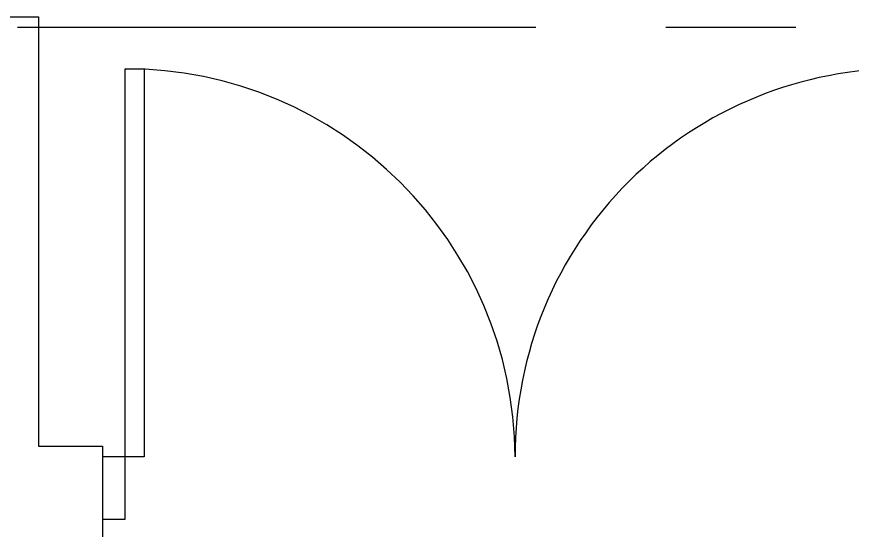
# Model space of a CAD drawing. Header units: inches. Extents: x -1841 to -80, y -100 to 1021.
# Drawn here: x -875.47 to -835.59, y 459.94 to 484.47 of the extents above; entities that cross this region are included whole.
import ezdxf

# ---------------------------------------------------------------- set-up
doc = ezdxf.new("R2010")
doc.units = ezdxf.units.IN
doc.header["$MEASUREMENT"] = 0
doc.layers.add('PDF_Geometry', color=7, linetype='Continuous', true_color=0x777777)

msp = doc.modelspace()

# ---------------------------------------------------------------- linework, layer by layer
at = {"layer": 'PDF_Geometry', "color": 7, "lineweight": 25}
for points in [[(-877.657, 484.467), (-874.431, 484.467), (-874.431, 479.917), (-874.431, 470.155), (-874.431, 463.951), (-873.024, 463.951), (-871.37, 463.951), (-871.37, 459.07), (-871.949, 459.07), (-874.431, 459.07), (-874.431, 419.941), (-863.263, 419.941), (-861.443, 419.941), (-861.443, 417.542), (-862.766, 417.542), (-874.431, 417.542), (-874.431, 395.785), (-879.063, 395.785)], [(-875.423, 483.971), (-850.688, 483.971)], [(-844.484, 483.971), (-838.28, 483.971)]]:
    msp.add_lwpolyline(points, dxfattribs=at)
msp.add_lwpolyline([(-833.068, 481.985, 0.417567), (-851.681, 463.455, 0.412678), (-870.294, 481.985)], format="xyb", dxfattribs=at)
for points in [[(-869.384, 481.985), (-869.384, 463.455), (-870.294, 463.455), (-870.294, 481.985)], [(-870.294, 463.455), (-871.37, 463.455), (-871.37, 460.476), (-870.294, 460.476)]]:
    msp.add_lwpolyline(points, close=True, dxfattribs=at)

doc.saveas('drawing.dxf')
